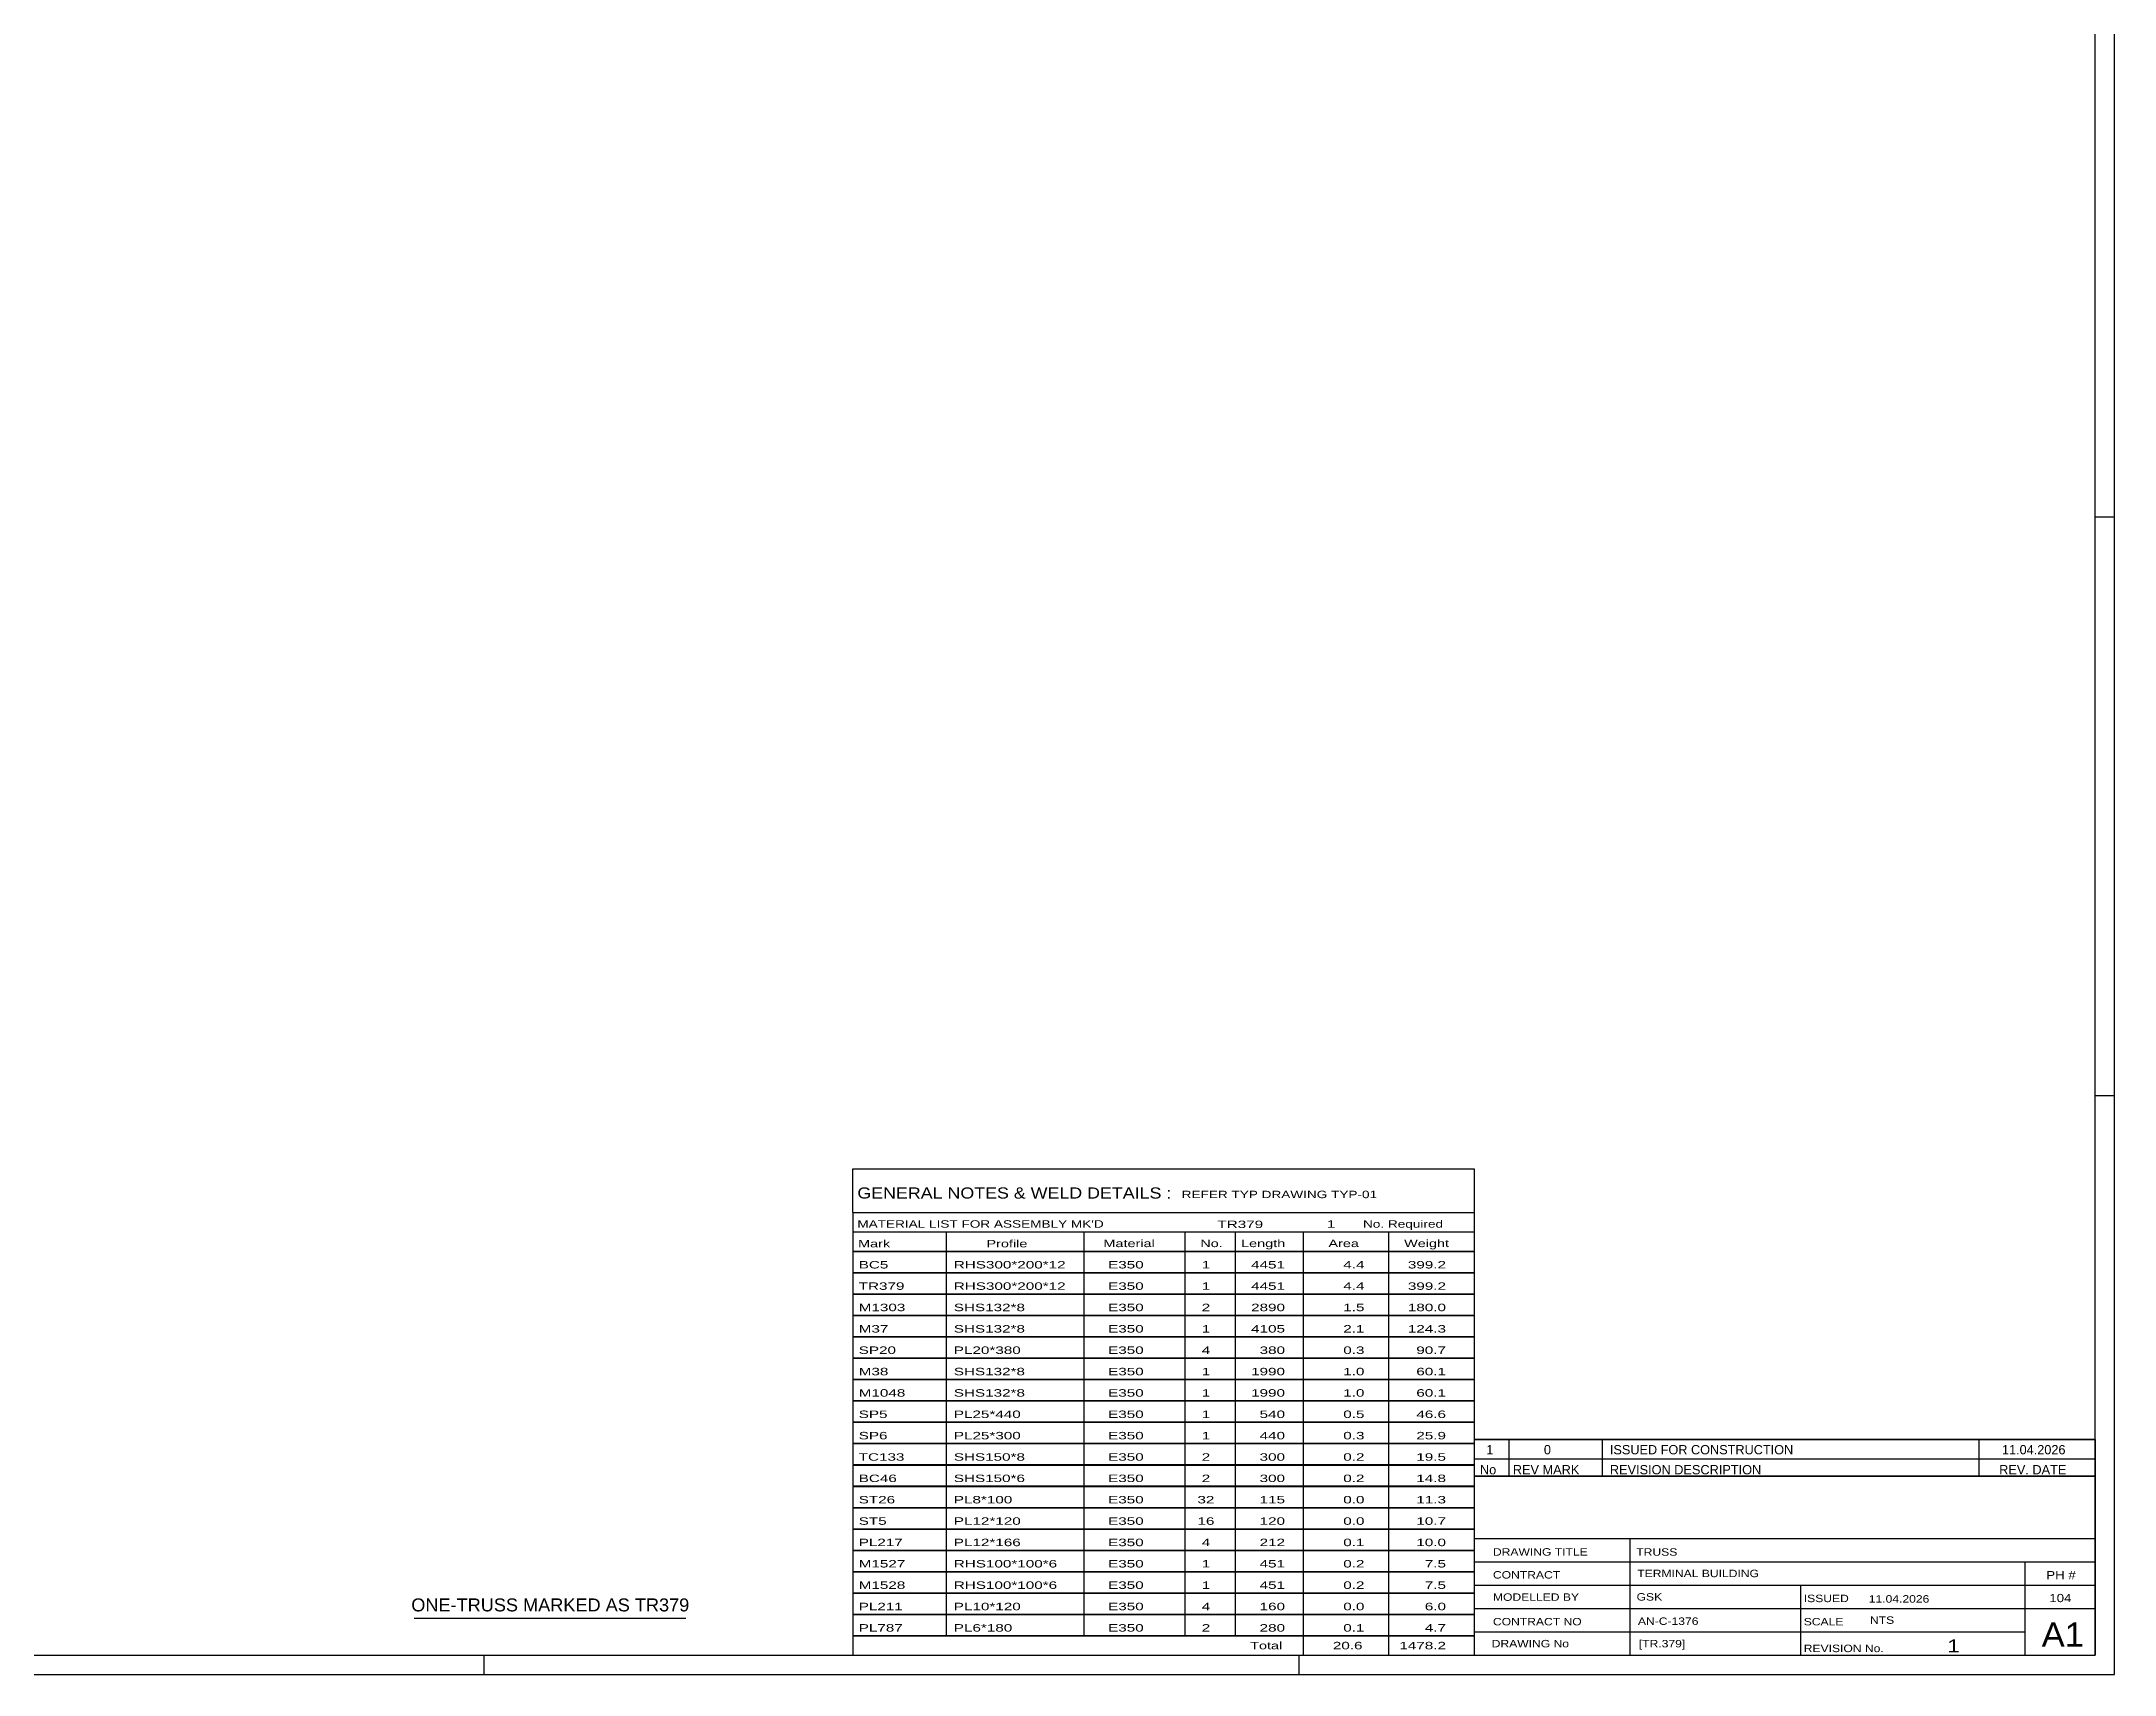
# Model space of a CAD drawing. Header units: millimetres. Extents: x 0 to 1189, y 0 to 841.
# Drawn here: x 655 to 1189, y 0 to 420 of the extents above; entities that cross this region are included whole.
import ezdxf

# ---------------------------------------------------------------- set-up
doc = ezdxf.new("R2010")
doc.units = ezdxf.units.MM
doc.styles.add('Arial', font='ARIAL.TTF', dxfattribs={"height": 0.2})
doc.styles.add('Arial Narrow', font='ARIALN.TTF', dxfattribs={"height": 0.2})

# ---------------------------------------------------------------- blocks, each defined once
blk = doc.blocks.new('Unknown-348435410-1129')
at = {"color": 5, "linetype": 'Continuous'}
for p, q in [((1189, 0), (1189, 841)), ((1184, 5), (1184, 836)), ((1189, 298), (1184, 298)), ((1189, 149), (1184, 149)), ((0, 0), (1189, 0)), ((5, 5), (1184, 5)), ((769, 0), (769, 5)), ((979, 0), (979, 5))]:
    blk.add_line(p, q, dxfattribs=at)
blk = doc.blocks.new('Unknown-348435410-27706')
at = {"color": 7, "linetype": 'Continuous'}
for p, q in [((1024, 51.05), (1024, 5)), ((1024, 51.05), (1184, 51.05)), ((1184, 51), (1184, 5)), ((1024, 35), (1184, 35)), ((1064.14, 35), (1064.14, 5)), ((1024, 29), (1184, 29)), ((1166, 5.05), (1166, 29.05)), ((1024, 23), (1184, 23)), ((1108.14, 23), (1108.14, 5)), ((1024, 17), (1184, 17)), ((1024, 11), (1166, 11)), ((1024, 5), (1184, 5))]:
    blk.add_line(p, q, dxfattribs=at)
at = {"color": 7, "style": 'Arial Narrow'}
for s, height, width, p in [('DRAWING TITLE', 1.9089, 1.425378, (1028.88, 30.61)), ('TRUSS ', 1.909, 1.425378, (1065.81, 30.59)), ('TERMINAL BUILDING', 1.9089, 1.425378, (1066.06, 25.07)), ('CONTRACT', 1.909, 1.425378, (1028.88, 24.71)), ('MODELLED BY', 1.9089, 1.425378, (1028.88, 18.98)), ('GSK', 1.909, 1.425378, (1065.88, 19.04)), ('ISSUED', 1.909, 1.425378, (1108.94, 18.64)), ('11.04.2026', 1.909, 1.425378, (1125.69, 18.52)), ('CONTRACT NO', 1.9089, 1.425378, (1028.88, 12.66)), ('AN-C-1376', 1.909, 1.425378, (1066.23, 12.78)), ('SCALE', 1.909, 1.425378, (1108.94, 12.65)), ('A1', 6.204, 1.25, (1170.24, 7.2)), ('DRAWING No', 1.909, 1.425378, (1028.56, 7)), ('[TR.379]', 1.909, 1.425378, (1066.46, 6.99)), ('REVISION No.', 1.9089, 1.425378, (1108.94, 5.77)), ('1', 3.34, 1.5, (1145.91, 5.68))]:
    blk.add_text(s, height=height, dxfattribs=dict(at, width=width)).set_placement(p)
at = {"color": 7, "linetype": 'Continuous', "style": 'Arial Narrow'}
for s, height, width, p in [('PH #', 2.1, 1.42538, (1171.4, 24.55)), ('104', 2.1, 1.42538, (1172.19, 18.65)), ('NTS', 1.909, 1.425378, (1126, 13.05))]:
    blk.add_text(s, height=height, dxfattribs=dict(at, width=width)).set_placement(p)
blk = doc.blocks.new('Unknown-348435410-27707')
at = {"color": 7, "linetype": 'Continuous'}
for p, q in [((1024, 60.55), (1184, 60.55)), ((1184, 60.55), (1024, 60.55)), ((1024, 60.55), (1024, 55.55)), ((1033, 60.55), (1033, 55.55)), ((1057, 60.55), (1057, 55.55)), ((1154, 60.55), (1154, 55.55)), ((1184, 60.55), (1184, 55.55)), ((1024, 55.55), (1184, 55.55)), ((1024, 55.55), (1024, 51.05)), ((1024, 55.55), (1184, 55.55)), ((1033, 55.55), (1033, 51.05)), ((1057, 55.55), (1057, 51.05)), ((1154, 55.55), (1154, 51.05)), ((1184, 55.55), (1184, 51.05)), ((1184, 51.05), (1024, 51.05))]:
    blk.add_line(p, q, dxfattribs=at)
at = {"color": 7, "linetype": 'Continuous', "style": 'Arial Narrow'}
for s, height, width, p in [('1', 2.39, 1.196471, (1027.16, 56.7)), ('0', 2.39, 1.196471, (1042, 56.7)), ('ISSUED FOR CONSTRUCTION', 2.3861, 1.196471, (1059, 56.7)), ('11.04.2026', 2.386, 1.196471, (1160, 56.7)), ('No', 2.386, 1.2, (1025.54, 51.55)), ('REV MARK', 2.386, 1.2, (1034, 51.55)), ('REVISION DESCRIPTION', 2.3861, 1.2, (1059, 51.55)), ('REV. DATE', 2.386, 1.2, (1159.28, 51.55))]:
    blk.add_text(s, height=height, dxfattribs=dict(at, width=width)).set_placement(p)
blk = doc.blocks.new('Unknown-348435410-27708')
at = {"color": 7, "linetype": 'Continuous'}
for p, q in [((864, 130.25), (1024, 130.25)), ((864, 119), (864, 130.25)), ((1024, 130.25), (1024, 119)), ((864, 119), (1024, 119)), ((864, 119), (864, 114)), ((1024, 119), (1024, 114)), ((864, 114), (1024, 114)), ((864, 114), (864, 109)), ((888, 114), (888, 109)), ((923.5, 114), (923.5, 109)), ((949.5, 114), (949.5, 109)), ((962.5, 114), (962.5, 109)), ((980, 114), (980, 109)), ((1002, 114), (1002, 109)), ((1024, 114), (1024, 109)), ((864, 109), (1024, 109)), ((864, 108.95), (864, 103.55)), ((864, 108.95), (1024, 108.95)), ((888, 109), (888, 103.5)), ((923.5, 109), (923.5, 103.5)), ((949.5, 109), (949.5, 103.5)), ((962.5, 109), (962.5, 103.5)), ((980, 109), (980, 103.5)), ((1002, 109), (1002, 103.5)), ((1024, 108.95), (1024, 103.55)), ((864, 103.55), (1024, 103.55)), ((864, 103.45), (864, 98.05)), ((864, 103.45), (1024, 103.45)), ((888, 103.5), (888, 98)), ((923.5, 103.5), (923.5, 98)), ((949.5, 103.5), (949.5, 98)), ((962.5, 103.5), (962.5, 98)), ((980, 103.5), (980, 98)), ((1002, 103.5), (1002, 98)), ((1024, 103.45), (1024, 98.05)), ((864, 98.05), (1024, 98.05)), ((864, 97.95), (864, 92.55)), ((864, 97.95), (1024, 97.95)), ((888, 98), (888, 92.5)), ((923.5, 98), (923.5, 92.5)), ((949.5, 98), (949.5, 92.5)), ((962.5, 98), (962.5, 92.5)), ((980, 98), (980, 92.5)), ((1002, 98), (1002, 92.5)), ((1024, 97.95), (1024, 92.55)), ((864, 92.55), (1024, 92.55)), ((864, 92.45), (864, 87.05)), ((864, 92.45), (1024, 92.45)), ((888, 92.5), (888, 87)), ((923.5, 92.5), (923.5, 87)), ((949.5, 92.5), (949.5, 87)), ((962.5, 92.5), (962.5, 87)), ((980, 92.5), (980, 87)), ((1002, 92.5), (1002, 87)), ((1024, 92.45), (1024, 87.05)), ((864, 87.05), (1024, 87.05)), ((864, 86.95), (864, 81.55)), ((864, 86.95), (1024, 86.95)), ((888, 87), (888, 81.5)), ((923.5, 87), (923.5, 81.5)), ((949.5, 87), (949.5, 81.5)), ((962.5, 87), (962.5, 81.5)), ((980, 87), (980, 81.5)), ((1002, 87), (1002, 81.5)), ((1024, 86.95), (1024, 81.55)), ((864, 81.55), (1024, 81.55)), ((864, 81.45), (864, 76.05)), ((864, 81.45), (1024, 81.45)), ((888, 81.5), (888, 76)), ((923.5, 81.5), (923.5, 76)), ((949.5, 81.5), (949.5, 76)), ((962.5, 81.5), (962.5, 76)), ((980, 81.5), (980, 76)), ((1002, 81.5), (1002, 76)), ((1024, 81.45), (1024, 76.05)), ((864, 76.05), (1024, 76.05)), ((864, 75.95), (864, 70.55)), ((864, 75.95), (1024, 75.95)), ((888, 76), (888, 70.5)), ((923.5, 76), (923.5, 70.5)), ((949.5, 76), (949.5, 70.5)), ((962.5, 76), (962.5, 70.5)), ((980, 76), (980, 70.5)), ((1002, 76), (1002, 70.5)), ((1024, 75.95), (1024, 70.55)), ((864, 70.55), (1024, 70.55)), ((864, 70.45), (864, 65.05)), ((864, 70.45), (1024, 70.45)), ((888, 70.5), (888, 65)), ((923.5, 70.5), (923.5, 65)), ((949.5, 70.5), (949.5, 65)), ((962.5, 70.5), (962.5, 65)), ((980, 70.5), (980, 65)), ((1002, 70.5), (1002, 65)), ((1024, 70.45), (1024, 65.05)), ((864, 65.05), (1024, 65.05)), ((864, 64.95), (864, 59.55)), ((864, 64.95), (1024, 64.95)), ((888, 65), (888, 59.5)), ((923.5, 65), (923.5, 59.5)), ((949.5, 65), (949.5, 59.5)), ((962.5, 65), (962.5, 59.5)), ((980, 65), (980, 59.5)), ((1002, 65), (1002, 59.5)), ((1024, 64.95), (1024, 59.55)), ((864, 59.55), (1024, 59.55)), ((864, 59.45), (864, 54.05)), ((864, 59.45), (1024, 59.45)), ((888, 59.5), (888, 54)), ((923.5, 59.5), (923.5, 54)), ((949.5, 59.5), (949.5, 54)), ((962.5, 59.5), (962.5, 54)), ((980, 59.5), (980, 54)), ((1002, 59.5), (1002, 54)), ((1024, 59.45), (1024, 54.05)), ((864, 54.05), (1024, 54.05)), ((864, 53.95), (864, 48.55)), ((864, 53.95), (1024, 53.95)), ((888, 54), (888, 48.5)), ((923.5, 54), (923.5, 48.5)), ((949.5, 54), (949.5, 48.5)), ((962.5, 54), (962.5, 48.5)), ((980, 54), (980, 48.5)), ((1002, 54), (1002, 48.5)), ((1024, 53.95), (1024, 48.55)), ((864, 48.55), (1024, 48.55)), ((864, 48.45), (864, 43.05)), ((864, 48.45), (1024, 48.45)), ((888, 48.5), (888, 43)), ((923.5, 48.5), (923.5, 43)), ((949.5, 48.5), (949.5, 43)), ((962.5, 48.5), (962.5, 43)), ((980, 48.5), (980, 43)), ((1002, 48.5), (1002, 43)), ((1024, 48.45), (1024, 43.05)), ((864, 43.05), (1024, 43.05)), ((864, 42.95), (864, 37.55)), ((864, 42.95), (1024, 42.95)), ((888, 43), (888, 37.5)), ((923.5, 43), (923.5, 37.5)), ((949.5, 43), (949.5, 37.5)), ((962.5, 43), (962.5, 37.5)), ((980, 43), (980, 37.5)), ((1002, 43), (1002, 37.5)), ((1024, 42.95), (1024, 37.55)), ((864, 37.55), (1024, 37.55)), ((864, 37.45), (864, 32.05)), ((864, 37.45), (1024, 37.45)), ((888, 37.5), (888, 32)), ((923.5, 37.5), (923.5, 32)), ((949.5, 37.5), (949.5, 32)), ((962.5, 37.5), (962.5, 32)), ((980, 37.5), (980, 32)), ((1002, 37.5), (1002, 32)), ((1024, 37.45), (1024, 32.05)), ((864, 32.05), (1024, 32.05)), ((864, 31.95), (864, 26.55)), ((864, 31.95), (1024, 31.95)), ((888, 32), (888, 26.5)), ((923.5, 32), (923.5, 26.5)), ((949.5, 32), (949.5, 26.5)), ((962.5, 32), (962.5, 26.5)), ((980, 32), (980, 26.5)), ((1002, 32), (1002, 26.5)), ((1024, 31.95), (1024, 26.55)), ((864, 26.55), (1024, 26.55)), ((864, 26.45), (864, 21.05)), ((864, 26.45), (1024, 26.45)), ((888, 26.5), (888, 21)), ((923.5, 26.5), (923.5, 21)), ((949.5, 26.5), (949.5, 21)), ((962.5, 26.5), (962.5, 21)), ((980, 26.5), (980, 21)), ((1002, 26.5), (1002, 21)), ((1024, 26.45), (1024, 21.05)), ((864, 21.05), (1024, 21.05)), ((864, 20.95), (864, 15.55)), ((864, 20.95), (1024, 20.95)), ((888, 21), (888, 15.5)), ((923.5, 21), (923.5, 15.5)), ((949.5, 21), (949.5, 15.5)), ((962.5, 21), (962.5, 15.5)), ((980, 21), (980, 15.5)), ((1002, 21), (1002, 15.5)), ((1024, 20.95), (1024, 15.55)), ((864, 15.55), (1024, 15.55)), ((864, 15.45), (864, 10.05)), ((864, 15.45), (1024, 15.45)), ((888, 15.5), (888, 10)), ((923.5, 15.5), (923.5, 10)), ((949.5, 15.5), (949.5, 10)), ((962.5, 15.5), (962.5, 10)), ((980, 15.5), (980, 10)), ((1002, 15.5), (1002, 10)), ((1024, 15.45), (1024, 10.05)), ((864, 10.05), (1024, 10.05)), ((864, 10), (1024, 10)), ((864, 10), (864, 5)), ((980, 10), (980, 5)), ((1002, 10), (1002, 5)), ((1024, 10), (1024, 5)), ((864, 5), (1024, 5))]:
    blk.add_line(p, q, dxfattribs=at)
at = {"color": 7, "style": 'Arial Narrow'}
for s, height, width, p in [('GENERAL NOTES & WELD DETAILS :', 2.8633, 1.4, (865.15, 122.56)), ('REFER TYP DRAWING TYP-01', 1.9089, 1.6, (948.7, 122.66)), ("MATERIAL LIST FOR ASSEMBLY MK'D", 1.9089, 1.6, (865.15, 115.06)), ('TR379', 1.909, 1.794707, (957.9, 114.97)), ('1', 1.91, 1.794707, (986.08, 115.06)), ('No. Required', 1.9089, 1.6, (995.41, 115.06)), ('Mark', 1.909, 1.7, (865.34, 110)), ('Profile', 1.909, 1.7, (898.41, 110)), ('Material', 1.909, 1.7, (928.54, 110.06)), ('No.', 1.909, 1.7, (953.5, 110.06)), ('Length', 1.909, 1.7, (964, 110.06)), ('Area', 1.909, 1.7, (986.5, 110.06)), ('Weight', 1.909, 1.7, (1006, 110.06))]:
    blk.add_text(s, height=height, dxfattribs=dict(at, width=width)).set_placement(p)
at = {"color": 7, "linetype": 'Continuous', "style": 'Arial Narrow'}
for s, height, width, p in [('BC5', 1.909, 1.794707, (865.5, 104.56)), ('RHS300*200*12', 1.9089, 1.794707, (890, 104.56)), ('E350', 1.909, 1.794707, (929.74, 104.56)), ('1', 1.91, 1.794707, (953.86, 104.56)), ('4451', 1.909, 1.794707, (966.58, 104.56)), ('4.4', 1.909, 1.794707, (990.32, 104.56)), ('399.2', 1.909, 1.794707, (1006.96, 104.56)), ('TR379', 1.909, 1.794707, (865.5, 99.06)), ('RHS300*200*12', 1.9089, 1.794707, (890, 99.06)), ('E350', 1.909, 1.794707, (929.74, 99.06)), ('1', 1.91, 1.794707, (953.86, 99.06)), ('4451', 1.909, 1.794707, (966.58, 99.06)), ('4.4', 1.909, 1.794707, (990.32, 99.06)), ('399.2', 1.909, 1.794707, (1006.96, 99.06)), ('M1303', 1.909, 1.794707, (865.5, 93.56)), ('SHS132*8', 1.909, 1.794707, (890, 93.56)), ('E350', 1.909, 1.794707, (929.74, 93.56)), ('2', 1.91, 1.794707, (953.86, 93.56)), ('2890', 1.909, 1.794707, (966.58, 93.56)), ('1.5', 1.909, 1.794707, (990.32, 93.56)), ('180.0', 1.909, 1.794707, (1006.96, 93.56)), ('M37', 1.909, 1.794707, (865.5, 88.06)), ('SHS132*8', 1.909, 1.794707, (890, 88.06)), ('E350', 1.909, 1.794707, (929.74, 88.06)), ('1', 1.91, 1.794707, (953.86, 88.06)), ('4105', 1.909, 1.794707, (966.58, 88.06)), ('2.1', 1.909, 1.794707, (990.32, 88.06)), ('124.3', 1.909, 1.794707, (1006.96, 88.06)), ('SP20', 1.909, 1.794707, (865.5, 82.56)), ('PL20*380', 1.909, 1.794707, (890, 82.56)), ('E350', 1.909, 1.794707, (929.74, 82.56)), ('4', 1.91, 1.794707, (953.86, 82.56)), ('380', 1.909, 1.794707, (968.77, 82.56)), ('0.3', 1.909, 1.794707, (990.32, 82.56)), ('90.7', 1.909, 1.794707, (1009.14, 82.56)), ('M38', 1.909, 1.794707, (865.5, 77.06)), ('SHS132*8', 1.909, 1.794707, (890, 77.06)), ('E350', 1.909, 1.794707, (929.74, 77.06)), ('1', 1.91, 1.794707, (953.86, 77.06)), ('1990', 1.909, 1.794707, (966.58, 77.06)), ('1.0', 1.909, 1.794707, (990.32, 77.06)), ('60.1', 1.909, 1.794707, (1009.14, 77.06)), ('M1048', 1.909, 1.794707, (865.5, 71.56)), ('SHS132*8', 1.909, 1.794707, (890, 71.56)), ('E350', 1.909, 1.794707, (929.74, 71.56)), ('1', 1.91, 1.794707, (953.86, 71.56)), ('1990', 1.909, 1.794707, (966.58, 71.56)), ('1.0', 1.909, 1.794707, (990.32, 71.56)), ('60.1', 1.909, 1.794707, (1009.14, 71.56)), ('SP5', 1.909, 1.794707, (865.5, 66.06)), ('PL25*440', 1.909, 1.794707, (890, 66.06)), ('E350', 1.909, 1.794707, (929.74, 66.06)), ('1', 1.91, 1.794707, (953.86, 66.06)), ('540', 1.909, 1.794707, (968.77, 66.06)), ('0.5', 1.909, 1.794707, (990.32, 66.06)), ('46.6', 1.909, 1.794707, (1009.14, 66.06)), ('SP6', 1.909, 1.794707, (865.5, 60.56)), ('PL25*300', 1.909, 1.794707, (890, 60.56)), ('E350', 1.909, 1.794707, (929.74, 60.56)), ('1', 1.91, 1.794707, (953.86, 60.56)), ('440', 1.909, 1.794707, (968.77, 60.56)), ('0.3', 1.909, 1.794707, (990.32, 60.56)), ('25.9', 1.909, 1.794707, (1009.14, 60.56)), ('TC133', 1.909, 1.794707, (865.5, 55.06)), ('SHS150*8', 1.909, 1.794707, (890, 55.06)), ('E350', 1.909, 1.794707, (929.74, 55.06)), ('2', 1.91, 1.794707, (953.86, 55.06)), ('300', 1.909, 1.794707, (968.77, 55.06)), ('0.2', 1.909, 1.794707, (990.32, 55.06)), ('19.5', 1.909, 1.794707, (1009.14, 55.06)), ('BC46', 1.909, 1.794707, (865.5, 49.56)), ('SHS150*6', 1.909, 1.794707, (890, 49.56)), ('E350', 1.909, 1.794707, (929.74, 49.56)), ('2', 1.91, 1.794707, (953.86, 49.56)), ('300', 1.909, 1.794707, (968.77, 49.56)), ('0.2', 1.909, 1.794707, (990.32, 49.56)), ('14.8', 1.909, 1.794707, (1009.14, 49.56)), ('ST26', 1.909, 1.794707, (865.5, 44.06)), ('PL8*100', 1.909, 1.794707, (890, 44.06)), ('E350', 1.909, 1.794707, (929.74, 44.06)), ('32', 1.909, 1.794707, (952.76, 44.06)), ('115', 1.909, 1.794707, (968.77, 44.06)), ('0.0', 1.909, 1.794707, (990.32, 44.06)), ('11.3', 1.909, 1.794707, (1009.14, 44.06)), ('ST5', 1.909, 1.794707, (865.5, 38.56)), ('PL12*120', 1.909, 1.794707, (890, 38.56)), ('E350', 1.909, 1.794707, (929.74, 38.56)), ('16', 1.909, 1.794707, (952.76, 38.56)), ('120', 1.909, 1.794707, (968.77, 38.56)), ('0.0', 1.909, 1.794707, (990.32, 38.56)), ('10.7', 1.909, 1.794707, (1009.14, 38.56)), ('PL217', 1.909, 1.794707, (865.5, 33.06)), ('PL12*166', 1.909, 1.794707, (890, 33.06)), ('E350', 1.909, 1.794707, (929.74, 33.06)), ('4', 1.91, 1.794707, (953.86, 33.06)), ('212', 1.909, 1.794707, (968.77, 33.06)), ('0.1', 1.909, 1.794707, (990.32, 33.06)), ('10.0', 1.909, 1.794707, (1009.14, 33.06)), ('M1527', 1.909, 1.794707, (865.5, 27.56)), ('RHS100*100*6', 1.9089, 1.794707, (890, 27.56)), ('E350', 1.909, 1.794707, (929.74, 27.56)), ('1', 1.91, 1.794707, (953.86, 27.56)), ('451', 1.909, 1.794707, (968.77, 27.56)), ('0.2', 1.909, 1.794707, (990.32, 27.56)), ('7.5', 1.909, 1.794707, (1011.33, 27.56)), ('M1528', 1.909, 1.794707, (865.5, 22.06)), ('RHS100*100*6', 1.9089, 1.794707, (890, 22.06)), ('E350', 1.909, 1.794707, (929.74, 22.06)), ('1', 1.91, 1.794707, (953.86, 22.06)), ('451', 1.909, 1.794707, (968.77, 22.06)), ('0.2', 1.909, 1.794707, (990.32, 22.06)), ('7.5', 1.909, 1.794707, (1011.33, 22.06)), ('PL211', 1.909, 1.794707, (865.5, 16.56)), ('PL10*120', 1.909, 1.794707, (890, 16.56)), ('E350', 1.909, 1.794707, (929.74, 16.56)), ('4', 1.91, 1.794707, (953.86, 16.56)), ('160', 1.909, 1.794707, (968.77, 16.56)), ('0.0', 1.909, 1.794707, (990.32, 16.56)), ('6.0', 1.909, 1.794707, (1011.33, 16.56)), ('PL787', 1.909, 1.794707, (865.5, 11.06)), ('PL6*180', 1.909, 1.794707, (890, 11.06)), ('E350', 1.909, 1.794707, (929.74, 11.06)), ('2', 1.91, 1.794707, (953.86, 11.06)), ('280', 1.909, 1.794707, (968.77, 11.06)), ('0.1', 1.909, 1.794707, (990.32, 11.06)), ('4.7', 1.909, 1.794707, (1011.33, 11.06)), ('Total', 1.909, 1.7, (966.33, 6.5)), ('20.6', 1.909, 1.794707, (987.64, 6.5)), ('1478.2', 1.909, 1.794707, (1004.77, 6.5))]:
    blk.add_text(s, height=height, dxfattribs=dict(at, width=width)).set_placement(p)
blk = doc.blocks.new('Unknown-348435410-27709')
at = {"color": 7, "linetype": 'Continuous'}
blk.add_line((751, 14.5), (821, 14.5), dxfattribs=at)
at = {"color": 7, "style": 'Arial'}
blk.add_text('ONE-TRUSS MARKED AS TR379', height=3.3428, dxfattribs=at).set_placement((750.24, 16.25))

msp = doc.modelspace()

# ---------------------------------------------------------------- block references
for name in ['Unknown-348435410-1129', 'Unknown-348435410-27708', 'Unknown-348435410-27707', 'Unknown-348435410-27706', 'Unknown-348435410-27709']:
    msp.add_blockref(name, (0, 0))

doc.saveas('drawing.dxf')
